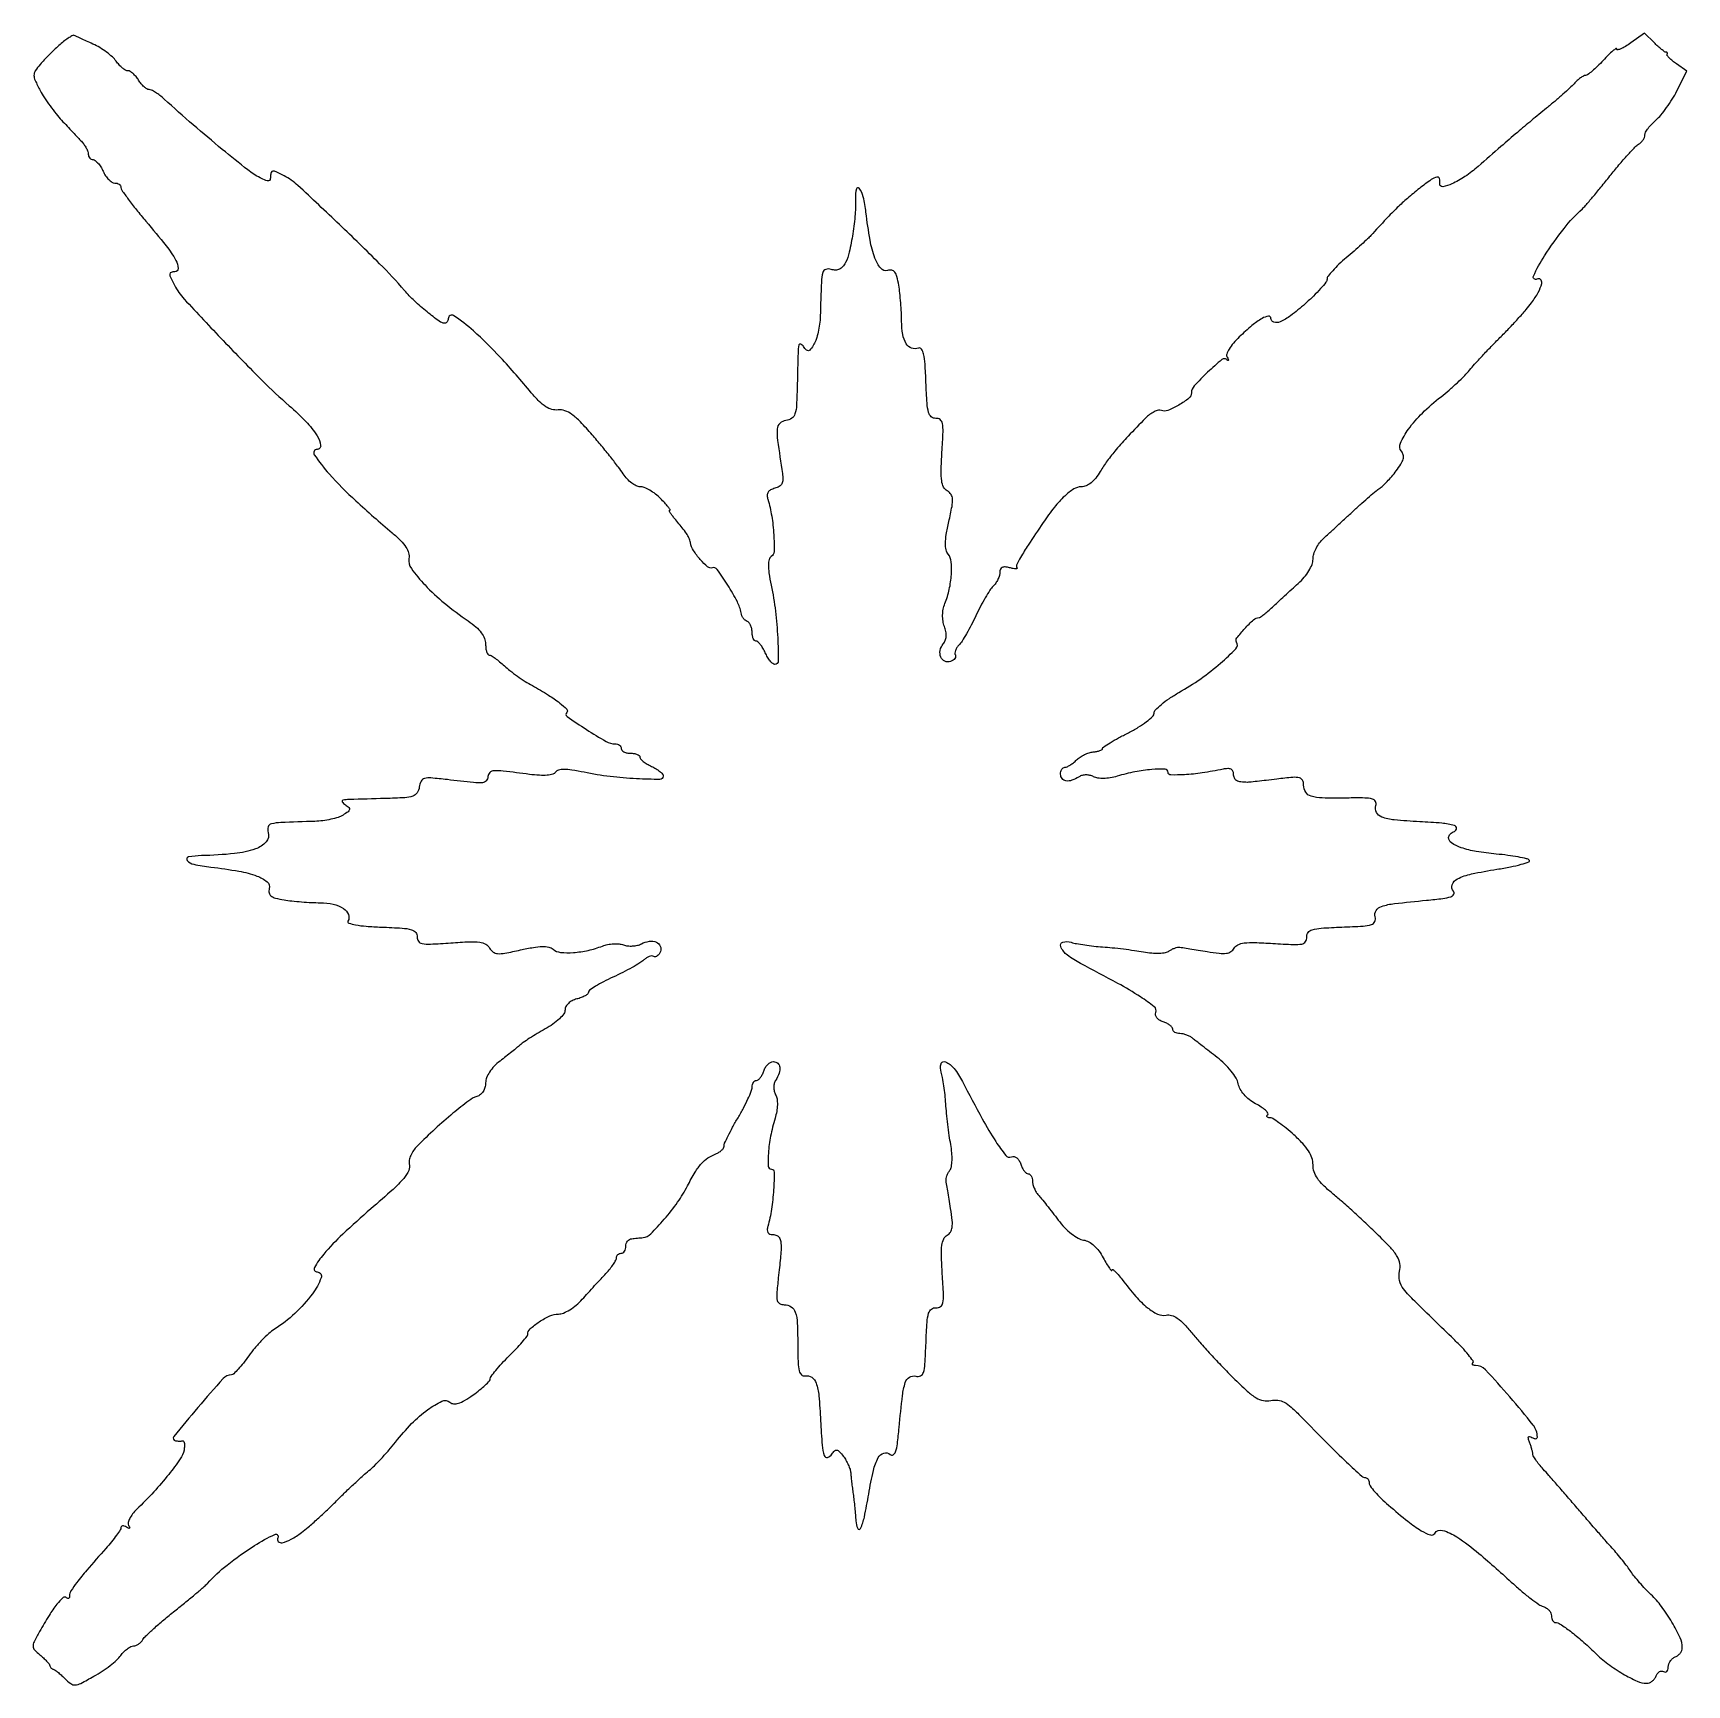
# Model space of a CAD drawing. Extents: x 0 to 354, y 1 to 354.
import ezdxf

# ---------------------------------------------------------------- set-up
doc = ezdxf.new("R2010")
doc.units = 0

msp = doc.modelspace()

# ---------------------------------------------------------------- linework, layer by layer
msp.add_lwpolyline([(5.992352, 351.654814, 0.011141), (4.901234, 350.673741, 0.00741), (3.692771, 349.503239, 0.007461), (2.553206, 348.331811, 0.014445), (1.683979, 347.356211, 0.031107), (0.660698, 345.972388, 0.146368), (0.386888, 345.033832, 0.108306), (0.63173, 343.952072, 0.013413), (1.721982, 341.779906, 0.020967), (2.624244, 340.253791, 0.012182), (3.826815, 338.496857, 0.012165), (5.120113, 336.791786, 0.020036), (6.303936, 335.423695, -0.000137), (7.462115, 334.188199, -0.000119), (8.674483, 332.893568, -0.00012), (9.770775, 331.721768, -0.000354), (10.523085, 330.916112, -0.032846), (11.08829, 330.223988, -0.031579), (11.566156, 329.454946, -0.033177), (11.898501, 328.723588, -0.090293), (12, 328.166112, 0.086315), (12.077445, 327.720833, 0.094014), (12.300048, 327.342545, 0.100269), (12.631797, 327.089527, 0.113406), (13.021439, 327, -0.171894), (13.491111, 326.833616, -0.044326), (14.077434, 326.265625, -0.039814), (14.670867, 325.456991, -0.031507), (15.181954, 324.5, 0.041165), (15.716778, 323.543433, 0.047285), (16.3799, 322.734375, 0.053401), (17.065845, 322.176261, 0.145081), (17.660515, 322, -0.068672), (18.172488, 321.929351, -0.085003), (18.606526, 321.722967, -0.099875), (18.896748, 321.416545, -0.140708), (19, 321.056907, 0.154021), (19.188893, 320.458247, 0.005876), (20.56844, 318.538194, 0.010063), (22.293529, 316.291916, 0.00687), (24.339371, 313.806907, -0.007683), (28.634387, 308.572584, -0.038268), (30.76458, 305.427131, -0.125274), (31.231532, 303.736822, -0.420166), (30.509504, 303, 0.074126), (29.719024, 302.882163, 0.323339), (29.449283, 302.526875, 0.116402), (29.597778, 301.822735, 0.009412), (30.440489, 300.115082, 0.067935), (32.522192, 297.155015, 0.003222), (40.869394, 288.28457, 0.005678), (49.246153, 279.694347, 0.019087), (55.000415, 274.350299, -0.024724), (58.547831, 270.980525, -0.048494), (60.947836, 267.918123, -0.10621), (61.712098, 265.863941, -0.457216), (60.964816, 265, 0.602095), (60.349842, 263.838325, 0.03376), (63.554119, 259.748071, 0.023504), (69.232026, 253.997339, 0.011378), (76.992861, 247.162824, -0.020844), (78.815973, 245.495001, -0.05212), (79.954767, 244.098288, -0.074754), (80.527496, 242.851616, -0.112682), (80.595332, 241.662824, 0.203307), (81.112067, 239.492414, 0.030862), (84.03531, 235.99763, 0.030524), (88.202617, 232.103826, 0.022487), (93.25, 228.302607, -0.02753), (94.92282, 227.016168, -0.052659), (96.082692, 225.78346, -0.067263), (96.766875, 224.575717, -0.095563), (97, 223.367114, 0.030447), (97.055273, 222.460254, 0.047286), (97.223314, 221.69534, 0.06017), (97.467852, 221.163471, 0.260582), (97.760218, 221, -0.138753), (98.188827, 220.878724, -0.016157), (99.028496, 220.324024, -0.018413), (100.001181, 219.580068, -0.014076), (101.010218, 218.698804, 0.021227), (102.214144, 217.677305, 0.011015), (103.796752, 216.501123, 0.010932), (105.478305, 215.362427, 0.016333), (107, 214.448804, -0.011698), (110.427869, 212.433701, -0.027566), (112.858401, 210.735115, -0.033911), (114.355992, 209.387135, -0.409749), (114.350623, 208.683957, 0.467295), (114.424284, 207.857441, 0.0085), (118.57483, 205.074663, 0.012679), (122.762036, 202.517432, 0.131478), (124.695781, 202, -0.075093), (125.194089, 201.924737, -0.088813), (125.616886, 201.70625, -0.100694), (125.899522, 201.381356, -0.129528), (126, 201, 0.191087), (126.151477, 200.618118, 0.088204), (126.5875, 200.29375, 0.068025), (127.234582, 200.073693, 0.048028), (128, 200, -0.040072), (128.765796, 199.938528, -0.059372), (129.4125, 199.753401, -0.078085), (129.852349, 199.481749, -0.218815), (130, 199.160515, 0.190598), (130.156824, 198.764062, 0.037004), (130.734375, 198.233025, 0.034577), (131.542731, 197.679567, 0.025934), (132.5, 197.181954, -0.02887), (133.45712, 196.677263, -0.037424), (134.265625, 196.10276, -0.041062), (134.837671, 195.542849, -0.180431), (135, 195.107657, -0.415324), (134.278396, 194.388782, -0.010904), (129.289798, 194.516499, -0.018977), (123.628501, 195.000886, -0.019427), (118.064734, 195.911052, 0.011677), (115.462298, 196.378298, 0.038051), (113.71768, 196.515061, 0.062091), (112.56843, 196.374319, 0.195262), (111.953208, 195.924289, -0.189774), (111.374751, 195.49168, -0.046318), (110.179904, 195.281067, -0.035783), (108.516585, 195.263819, -0.017125), (106.388474, 195.467486, 0.002906), (100.771021, 196.166764, 0.042671), (98.780788, 196.231955, 0.177033), (97.884367, 195.8498, 0.198868), (97.5, 195, -0.176866), (97.140213, 194.105097, -0.192994), (96.302613, 193.693108, -0.045181), (94.421473, 193.720348, -0.002746), (88.819623, 194.340583, 0.007525), (85.302413, 194.696012, 0.086392), (83.922008, 194.576039, 0.214591), (83.210699, 193.998684, 0.081461), (82.819623, 192.750553, -0.109338), (82.354864, 191.511632, -0.169371), (81.460108, 190.819295, -0.066638), (79.692736, 190.479565, -0.007089), (75.5, 190.300632, 0.000512), (67.825771, 190.0742, 0.031305), (66.460733, 189.946733, 0.566802), (66.322848, 189.605281, 0.083672), (67, 188.966391, -0.042187), (67.742713, 188.373485, -0.264635), (67.878752, 187.926368, -0.182639), (67.573022, 187.463111, -0.020368), (66.5, 186.751752, -0.058928), (65.456314, 186.276914, -0.022502), (63.9125, 185.859182, -0.021912), (62.178145, 185.551737, -0.025077), (60.5, 185.414689, 0.001977), (53.18904, 185.156535, 0.047909), (51.169212, 184.8822, 0.265948), (50.476556, 184.236143, 0.153095), (50.48067, 183.060903, -0.26513), (50.046221, 181.032571, -0.126921), (47.756161, 179.502665, -0.059935), (43.267513, 178.51422, -0.01785), (36.25, 178.083317, 0.036398), (33.430526, 177.804996, 0.5746), (33.158868, 177.075698, 0.173136), (34.554967, 176.236125, 0.019659), (38.25, 175.642697, -0.013975), (44.210685, 174.754765, -0.044523), (48.092096, 173.702203, -0.082109), (50.248918, 172.474015, -0.294354), (50.719945, 171.037069, 0.108353), (50.683114, 170.114798, 0.187438), (51.076498, 169.468141, 0.101875), (52.030993, 169.006307, 0.020925), (53.872632, 168.621948, 0.013862), (55.558321, 168.390952, 0.007461), (57.64693, 168.19501, 0.007425), (59.783367, 168.058584, 0.011564), (61.627555, 168.011006, -0.054725), (64.420444, 167.696867, -0.091153), (66.591339, 166.770952, -0.148392), (67.662739, 165.476002, -0.242107), (67.553433, 164.086457, 0.484183), (67.714604, 163.642522, 0.035525), (69.16281, 163.273205, 0.025619), (71.468929, 162.977695, 0.009659), (74.717343, 162.792652, -0.00624), (79.148179, 162.570632, -0.051612), (81.133856, 162.238604, -0.15411), (82.051392, 161.644488, -0.195548), (82.351066, 160.689727, 0.178223), (82.610609, 159.754313, 0.195749), (83.40416, 159.255922, 0.05658), (85.190407, 159.14657, 0.005384), (89.56193, 159.420867, -0.007788), (93.591692, 159.654274, -0.044254), (95.735452, 159.555228, -0.09336), (97.019978, 159.128407, -0.139293), (97.853159, 158.297906, 0.109378), (98.599762, 157.460432, 0.142035), (99.563556, 157.116651, 0.062098), (101.141475, 157.217131, 0.008133), (104.440437, 157.899257, -0.012338), (107.219451, 158.449549, -0.037435), (109.136452, 158.634108, -0.057617), (110.495585, 158.506024, -0.121507), (111.442952, 158.047345, 0.150565), (113.021939, 157.391199, 0.040247), (115.774261, 157.351282, 0.038492), (118.947906, 157.807889, 0.038988), (122, 158.744579, -0.045508), (123.10394, 159.067717, -0.03479), (124.353125, 159.223735, -0.035685), (125.553445, 159.203761, -0.066668), (126.5, 158.990982, 0.060762), (127.39979, 158.777565, 0.041709), (128.449516, 158.748021, 0.041909), (129.48179, 158.89244, 0.064355), (130.328141, 159.202635, -0.083728), (132.030223, 159.753062, -0.134419), (133.535209, 159.569251, -0.200937), (134.364939, 158.739582, -0.191089), (134.378356, 157.543598, -0.0563), (134.093254, 156.994477, -0.08687), (133.723846, 156.609432, -0.117726), (133.332322, 156.444617, -0.181361), (132.975835, 156.514935, 0.157338), (132.56678, 156.615669, 0.067471), (132.009657, 156.4996, 0.057356), (131.399984, 156.201535, 0.047504), (130.83062, 155.755763, -0.052645), (130.005056, 155.122953, -0.009723), (128.348682, 154.153895, -0.010338), (126.35752, 153.093798, -0.009256), (124.25, 152.075635, 0.011901), (122.23816, 151.090533, 0.018019), (120.542188, 150.130328, 0.013006), (119.221999, 149.270623, 0.246723), (119, 148.848115, -0.219556), (118.836814, 148.494402, -0.046149), (118.265625, 148.091728, -0.040373), (117.457403, 147.710124, -0.028637), (116.5, 147.410644, 0.056355), (115.511032, 147.040091, 0.070159), (114.707914, 146.477368, 0.081314), (114.181947, 145.795819, 0.124383), (114, 145.075733, -0.161464), (113.725752, 144.248617, -0.041215), (112.779497, 143.175616, -0.036796), (111.41241, 142.042374, -0.027105), (109.75, 140.989935, 0.006554), (108.037569, 140.001943, 0.007222), (106.406621, 139.000088, 0.00678), (105.038701, 138.106108, 0.036124), (104.336369, 137.555794, -0.011933), (103.692484, 136.999006, -0.002938), (102.607934, 136.116137, -0.003006), (101.353324, 135.119392, -0.003002), (100.086369, 134.137438, 0.036939), (98.81838, 133.009116, 0.046789), (97.837156, 131.786407, 0.053202), (97.208449, 130.568239, 0.092802), (97, 129.454826, -0.066634), (96.86912, 128.477101, -0.075662), (96.486291, 127.613303, -0.080932), (95.89114, 126.947901, -0.093327), (95.142327, 126.545173, 0.086121), (93.398495, 125.639199, 0.010543), (90.019552, 122.950905, 0.012488), (86.189583, 119.604528, 0.011062), (82.370039, 115.936167, 0.044673), (81.587205, 114.995688, 0.046038), (80.99281, 113.940186, 0.050441), (80.658242, 112.930828, 0.119324), (80.672606, 112.143955, -0.171003), (80.553023, 110.705676, -0.071144), (79.497453, 109.035892, -0.033104), (77.198753, 106.674584, -0.005551), (72.453864, 102.5, 0.011173), (66.44524, 97.092533, 0.027649), (62.363082, 92.800842, 0.050851), (60.40046, 89.953418, 0.570129), (60.964816, 89, -0.526168), (61.823997, 87.749704, -0.068585), (59.953957, 84.355781, -0.043894), (56.192497, 80.138193, -0.047374), (51.841271, 76.760525, 0.042212), (50.622576, 75.834467, 0.017326), (49.12892, 74.38954, 0.016997), (47.623962, 72.719127, 0.020889), (46.341271, 71.058101, -0.012883), (45.19106, 69.5183, -0.018308), (44.085291, 68.215954, -0.014522), (43.118583, 67.218211, -0.188953), (42.65121, 67.021351, 0.206654), (40.826591, 66.178525, 0.006847), (35.455429, 60.014962, 0.00646), (30.30988, 53.782942, 0.581569), (30.665971, 52.881579, 0.01895), (31.035537, 52.843323, 0.012956), (31.457293, 52.826722, 0.013074), (31.865213, 52.83191, 0.025618), (32.188644, 52.861127, -0.316616), (32.42152, 52.742263, -0.084779), (32.558322, 52.324467, -0.054563), (32.582976, 51.680512, -0.029884), (32.480092, 50.896627, -0.104784), (31.676248, 48.99036, -0.016372), (29.221716, 45.697836, -0.017591), (26.01487, 41.955746, -0.014476), (22.343408, 38.189486, 0.035636), (21.479337, 37.224661, 0.048422), (20.856453, 36.236325, 0.058003), (20.539155, 35.366304, 0.199435), (20.632891, 34.784978, -0.035386), (20.850566, 34.369737, -0.340013), (20.805476, 34.188166, -0.284191), (20.600682, 34.163867, -0.029483), (20.154508, 34.404508, 0.050436), (19.711431, 34.620065, 0.108975), (19.337733, 34.670787, 0.183511), (19.094607, 34.554789, 0.191474), (18.995222, 34.309017, -0.146046), (18.847768, 33.825402, -0.010464), (18.038564, 32.659968, -0.014003), (16.988681, 31.295547, -0.010094), (15.745222, 29.831299, 0.002843), (11.691399, 25.195624, 0.014459), (9.525068, 22.538168, 0.022623), (8.300858, 20.785771, 0.14208), (8, 19.748383, -0.06018), (7.955243, 19.377864, -0.180232), (7.814128, 19.170292, -0.249701), (7.608094, 19.143838, -0.106324), (7.367245, 19.299422, 0.40018), (6.631854, 19.31713, 0.039732), (5.306785, 17.906481, 0.029631), (3.621948, 15.523659, 0.011899), (1.595562, 12.084265, 0.010357), (0.415547, 9.860766, 0.119971), (0.193847, 8.907002, 0.188744), (0.500234, 8.147649, 0.033395), (1.647609, 7.084265, -0.016648), (2.41115, 6.422717, -0.019552), (3.087525, 5.745065, -0.018834), (3.609221, 5.135272, -0.103361), (3.802047, 4.75, 0.058629), (3.914992, 4.463214, 0.064381), (4.088726, 4.220313, 0.0731), (4.294061, 4.055827, 0.13314), (4.5, 4, -0.156387), (4.789459, 3.907195, -0.012993), (5.42736, 3.425765, -0.016354), (6.169622, 2.793942, -0.011875), (6.954843, 2.045157, 0.038154), (8.267131, 0.919198, 0.178029), (9.208982, 0.647864, 0.101563), (10.387668, 0.979548, 0.008417), (13.204843, 2.495156, 0.019157), (14.957075, 3.566373, 0.0177), (16.670333, 4.795763, 0.018014), (18.117037, 5.999159, 0.054702), (18.970759, 6.949999, -0.036163), (19.624324, 7.734446, -0.03865), (20.370663, 8.397812, -0.041855), (21.096841, 8.858861, -0.121093), (21.671069, 9, 0.093134), (22.200447, 9.099469, 0.054521), (22.774348, 9.398538, 0.051952), (23.303164, 9.83779, 0.060382), (23.70031, 10.356727, -0.069286), (24.309662, 11.124348, -0.00697), (26.027591, 12.716908, -0.008639), (28.143838, 14.559299, -0.006772), (30.5, 16.486196, 0.002979), (32.871543, 18.395839, 0.003798), (35.034153, 20.186102, 0.00297), (36.825574, 21.710422, 0.031594), (37.509882, 22.37947, -0.043487), (41.709923, 26.295111, -0.022462), (47.565293, 30.462363, -0.037025), (51.921627, 32.839988, -0.740648), (52.566212, 32.107134, 0.33847), (52.642906, 31.336216, 0.266431), (53.471539, 31.081576, 0.070848), (55.397674, 31.815573, 0.034371), (57.614744, 33.25, 0.016741), (59.074623, 34.422004, 0.006222), (61.050118, 36.162961, 0.006157), (63.159131, 38.116443, 0.007398), (65.092228, 40.006888, -0.004832), (66.986558, 41.878541, -0.004385), (68.978488, 43.775354, -0.004392), (70.790609, 45.441282, -0.014051), (72.039161, 46.506888, 0.025657), (73.210533, 47.554554, 0.009859), (74.731081, 49.122451, 0.009731), (76.317186, 50.89163, 0.01182), (77.730764, 52.612095, -0.027906), (81.180189, 56.545412, -0.040837), (84.660387, 59.557504, -0.047793), (87.65193, 61.335626, -0.291209), (89.355578, 61.11986, 0.153091), (90.160519, 60.790018, 0.098505), (91.170943, 60.902942, 0.058969), (92.496391, 61.503579, 0.018785), (94.310651, 62.694413, 0.014079), (95.723923, 63.761148, 0.019846), (96.916254, 64.795161, 0.016472), (97.81928, 65.701148, 0.189941), (98, 66.159712, -0.164272), (98.169371, 66.661318, -0.00984), (99.175, 67.928165, -0.01392), (100.467587, 69.406483, -0.009773), (102, 71, 0.007374), (103.532721, 72.578609, 0.010917), (104.825, 74.010857, 0.006337), (105.8597, 75.240385, 0.17343), (106, 75.632705, -0.211909), (106.524443, 76.814561, -0.0372), (108.490488, 78.344048, -0.039862), (110.767857, 79.60927, -0.107264), (112.568244, 80, 0.099533), (113.645823, 80.216656, 0.039338), (114.995997, 80.911799, 0.036429), (116.399768, 81.928707, 0.034732), (117.665234, 83.153788, -0.001454), (118.914823, 84.535897, -0.001023), (120.328225, 86.083702, -0.001032), (121.686778, 87.559215, -0.002167), (122.75, 88.699242, 0.018321), (123.611443, 89.684903, 0.022416), (124.339062, 90.668755, 0.021656), (124.867939, 91.533977, 0.127015), (125, 92.045455, -0.103894), (125.076508, 92.409682, -0.098961), (125.29375, 92.719602, -0.09673), (125.61829, 92.927296, -0.094386), (126, 93, 0.148195), (126.381354, 93.115568, 0.098894), (126.70625, 93.440625, 0.082425), (126.925306, 93.926543, 0.064853), (127, 94.5, -0.080541), (127.094313, 95.081701, -0.084477), (127.367188, 95.593259, -0.090984), (127.77292, 95.956906, -0.114816), (128.25, 96.11535, 0.001606), (128.814443, 96.169266, 0.00098), (129.480516, 96.236369, 0.000982), (130.140275, 96.305453, 0.001743), (130.683672, 96.36535, 0.169652), (132.33128, 97.159963, 0.018776), (135.218849, 100.273443, 0.023692), (138.08533, 103.945224, 0.035018), (140.204626, 107.437312, -0.015516), (141.820248, 110.349605, -0.046655), (143.159465, 112.183435, -0.06424), (144.546305, 113.396078, -0.057113), (146.25, 114.274569, 0.045989), (146.919493, 114.601191, 0.052599), (147.485937, 115.032616, 0.060105), (147.874037, 115.498348, 0.144662), (148, 115.924609, -0.107232), (148.133704, 116.540876, -0.007845), (148.88125, 118.116549, -0.010657), (149.850911, 119.97916, -0.007864), (151, 122, 0.0115), (152.148714, 124.054816, 0.014228), (153.11875, 126.021107, 0.012595), (153.837997, 127.700435, 0.095153), (154, 128.544006, -0.062192), (154.069516, 129.10073, -0.080484), (154.273955, 129.572302, -0.097951), (154.576932, 129.887917, -0.153833), (154.932612, 130, 0.170109), (155.335507, 130.141156, 0.058089), (155.777735, 130.5875, 0.0497), (156.188321, 131.234602, 0.039709), (156.5, 132, -0.06077), (156.849532, 132.764714, -0.063046), (157.36914, 133.4125, -0.069989), (157.972302, 133.851427, -0.122947), (158.567388, 134, -0.177445), (159.478209, 133.66625, -0.188568), (159.929115, 132.832109, -0.117242), (159.787327, 131.555432, -0.055073), (159.054463, 130.053882, 0.076746), (158.74929, 129.353468, 0.063081), (158.642046, 128.54397, 0.061153), (158.739776, 127.708407, 0.063286), (159.036602, 126.931609, -0.086946), (159.336501, 126.020354, -0.042008), (159.411021, 124.790496, -0.037293), (159.271541, 123.371794, -0.029889), (158.918071, 121.877727, 0.024037), (157.967132, 118.058188, 0.030876), (157.482813, 114.471208, 0.029781), (157.446334, 111.650887, 0.400627), (158.128289, 111, -0.416644), (158.735604, 110.38763, -0.013581), (158.600448, 106.576845, -0.022155), (158.152906, 102.406838, -0.031127), (157.360278, 98.75, 0.063421), (157.24755, 97.999109, 0.144006), (157.395761, 97.450165, 0.165766), (157.797551, 97.11686, 0.091241), (158.432612, 97, -0.097069), (159.282026, 96.833529, -0.161419), (159.831251, 96.36418, -0.10429), (160.137295, 95.487175, -0.027641), (160.245537, 94, -0.028667), (160.231021, 93.636675, -0.00069), (160.064896, 91.957812, -0.001507), (159.861395, 89.989547, -0.001024), (159.61838, 87.75, 0.007406), (159.292649, 84.343283, 0.07444), (159.389558, 82.922296, 0.216886), (159.891641, 82.253347, 0.1256), (160.884276, 82, -0.14467), (162.371688, 81.560432, -0.173085), (163.254906, 80.406608, -0.067884), (163.674813, 78.031625, -0.009236), (163.780834, 72.974796, 0.008463), (163.847105, 69.561919, 0.051928), (164.092541, 67.82157, 0.143244), (164.572157, 67.000022, 0.23865), (165.323074, 66.77652, -0.19676), (166.751875, 66.473016, -0.160961), (167.709241, 65.223415, -0.061433), (168.290912, 62.518999, -0.010115), (168.659486, 57.179054, 0.006731), (168.986134, 51.929478, 0.062577), (169.437875, 49.707776, 0.402809), (170.14518, 49.340123, 0.177814), (171.073376, 50.02896, -0.051308), (171.650768, 50.738704, -0.248758), (172.130919, 50.886032, -0.162778), (172.665963, 50.584904, -0.020929), (173.519003, 49.55887, -0.03089), (174.093202, 48.701256, -0.02604), (174.594095, 47.730029, -0.026852), (174.957859, 46.793266, -0.063375), (175.099193, 46.05887, 0.009481), (175.165332, 45.259085, 0.003058), (175.293037, 44.076668, 0.003048), (175.451185, 42.762891, 0.003415), (175.619795, 41.5, -0.005975), (175.792967, 40.150308, -0.003748), (175.964772, 38.568097, -0.003762), (176.110526, 37.007765, -0.006861), (176.20242, 35.731818, 0.091977), (176.598929, 34.122775, 0.637408), (177.192066, 34.116367, 0.059898), (178.022974, 36.566131, 0.009872), (178.956074, 41.48135, -0.014283), (179.96023, 46.527515, -0.067929), (180.996267, 49.274625, -0.198584), (182.182748, 50.238877, -0.250844), (183.547539, 49.960546, 0.305651), (184.191225, 49.896315, 0.190845), (184.698179, 50.498396, 0.049831), (185.086318, 52.209194, 0.007561), (185.46601, 55.698215, -0.004918), (186.174459, 62.544563, -0.049553), (186.777442, 65.346457, -0.174548), (187.664546, 66.497509, -0.209055), (189.005158, 66.708902, 0.169705), (190.036617, 66.79204, 0.217035), (190.662793, 67.496375, 0.060033), (190.987219, 69.285751, 0.005375), (191.20981, 73.854129, -0.006276), (191.431491, 78.241249, -0.053807), (191.764558, 80.175197, -0.162091), (192.36918, 81.060027, -0.185527), (193.348037, 81.344772, 0.17198), (194.311032, 81.59768, 0.199884), (194.825719, 82.385364, 0.057511), (194.949578, 84.169511, 0.005301), (194.700252, 88.602284, -0.008248), (194.504032, 92.500576, -0.03962), (194.604878, 94.720204, -0.077707), (194.992754, 96.070594, -0.157736), (195.736055, 96.872165, 0.124549), (196.455448, 97.553218, 0.110389), (196.804965, 98.525617, 0.059224), (196.815366, 100.041901, 0.013168), (196.458618, 102.614653, -0.00054), (196.13884, 104.558581, -0.00068), (195.84723, 106.358679, -0.000539), (195.606257, 107.86953, -0.005446), (195.513425, 108.5, -0.082854), (195.527631, 108.972874, -0.036797), (195.693919, 109.576248, -0.035122), (195.968685, 110.203796, -0.039795), (196.319033, 110.759568, 0.121582), (196.64293, 111.525593, 0.03109), (196.772809, 112.875831, 0.029172), (196.732563, 114.512039, 0.023389), (196.504648, 116.259568, -0.008941), (196.193058, 118.207992, -0.005074), (195.882123, 120.576248, -0.005064), (195.617146, 122.969508, -0.00832), (195.447204, 125, 0.010413), (195.281241, 126.88787, 0.009313), (195.031834, 128.839062, 0.009384), (194.742258, 130.58323, 0.028532), (194.45631, 131.75, -0.143319), (194.433668, 133.534457, -0.456592), (195.376771, 133.980919, -0.124758), (197.211224, 132.549123, -0.045399), (199.00178, 129.75, 0.005042), (203.251363, 121.752803, 0.019283), (206.137986, 116.905187, 0.024032), (208.261408, 113.95398, 0.327357), (209.466068, 113.625352, -0.142872), (210.048208, 113.673537, -0.114589), (210.622328, 113.410634, -0.091505), (211.12016, 112.855117, -0.060287), (211.477046, 112.072321, 0.038325), (211.797465, 111.279191, 0.048538), (212.215522, 110.608744, 0.056697), (212.663009, 110.145252, 0.174152), (213.067388, 110, -0.164917), (213.423151, 109.879376, -0.09564), (213.726045, 109.538393, -0.076695), (213.930747, 109.029613, -0.057421), (214, 108.428571, 0.063837), (214.090185, 107.725083, 0.035773), (214.367188, 106.907095, 0.035068), (214.771452, 106.107567, 0.047565), (215.25, 105.455764, -0.011651), (215.919192, 104.669389, -0.002654), (217.014062, 103.305598, -0.002745), (218.259766, 101.719136, -0.002668), (219.5, 100.103942, 0.029471), (220.849292, 98.52911, 0.033153), (222.325383, 97.188945, 0.03602), (223.744124, 96.22066, 0.098047), (224.888902, 95.826749, -0.089208), (226.022085, 95.458908, -0.059869), (227.139947, 94.675252, -0.051399), (228.194877, 93.513109, -0.035965), (229.138902, 92.015602, 0.009702), (229.854364, 90.736454, 0.022287), (230.453303, 89.81009, 0.044478), (230.855513, 89.339686, 0.664241), (231, 89.40046, -0.570318), (231.171448, 89.501879, -0.062312), (231.633821, 89.166946, -0.030762), (232.328372, 88.433147, -0.013562), (233.15769, 87.384859, 0.01908), (236.067566, 83.788932, 0.042985), (238.591727, 81.358955, 0.060197), (240.765202, 79.995621, 0.158523), (242.567505, 79.768153, -0.12023), (243.741743, 79.708889, -0.078561), (244.970723, 79.120462, -0.052351), (246.367185, 77.925148, -0.019085), (248.086208, 75.965504, 0.01077), (249.776535, 73.97269, 0.004729), (252.095718, 71.404289, 0.004678), (254.608501, 68.724609, 0.006251), (256.941766, 66.342901, 0.010429), (259.943857, 63.476314, 0.049461), (261.844247, 62.05365, 0.089985), (263.381626, 61.46744, 0.100588), (264.964961, 61.492304, -0.082637), (266.459891, 61.569067, -0.095204), (267.82079, 61.142968, -0.060747), (269.354829, 60.060228, -0.01595), (271.523195, 57.966635, 0.003075), (277.04339, 52.355115, 0.007611), (281.176301, 48.329652, 0.004158), (284.409821, 45.325222, 0.187236), (285.247855, 45, -0.151374), (285.534698, 44.911122, -0.098383), (285.779057, 44.660991, -0.08133), (285.943885, 44.287176, -0.063331), (286, 43.845928, 0.164003), (286.214943, 43.208251, 0.017319), (287.222533, 41.974561, 0.019948), (288.567828, 40.557387, 0.014736), (290.161814, 39.095928, 0.00934), (294.300808, 35.65262, 0.03211), (297.1616, 33.648785, 0.054075), (299.100261, 32.738978, 0.350354), (300.048018, 33.077695, -0.339676), (301.725778, 33.713668, -0.070102), (304.78987, 32.298963, -0.034458), (309.496718, 28.784191, -0.008063), (316.860226, 22.241735, 0.011164), (318.764917, 20.570447, 0.012972), (320.651129, 19.070093, 0.012025), (322.302709, 17.886129, 0.072291), (323.25, 17.424347, -0.069104), (323.918969, 17.103475, -0.066268), (324.485937, 16.608637, -0.071172), (324.869215, 16.022069, -0.109604), (325, 15.432612, 0.053645), (325.058973, 14.884534, 0.073407), (325.234004, 14.42083, 0.093159), (325.492632, 14.109542, 0.174684), (325.796609, 14, -0.147462), (326.887492, 13.671122, -0.015985), (329.055311, 12.131356, -0.01817), (331.601845, 10.04711, -0.012681), (334.324214, 7.523164, 0.033074), (337.07115, 5.177189, 0.027013), (340.290406, 3.037102, 0.026263), (343.352478, 1.442307, 0.107322), (345.389387, 1, 0.099658), (345.968132, 1.116511, 0.066847), (346.551989, 1.459243, 0.063706), (347.052255, 1.965704, 0.071521), (347.385948, 2.563382, -0.069381), (347.690575, 3.114498, -0.099723), (348.105471, 3.484691, -0.123594), (348.562314, 3.617935, -0.148943), (348.992937, 3.504365, 0.141668), (349.375181, 3.397707, 0.191354), (349.704175, 3.531976, 0.137141), (349.92633, 3.90889, 0.065094), (350, 4.472368, -0.085485), (350.112122, 5.123376, -0.066241), (350.440625, 5.764673, -0.066059), (350.926581, 6.29944, -0.083908), (351.5, 6.638374, 0.074366), (352.07343, 6.962801, 0.0644), (352.559375, 7.455156, 0.066858), (352.88809, 8.03368, 0.096091), (353, 8.610613, 0.10965), (352.527518, 10.739211, 0.024169), (350.771939, 14.069111, 0.026059), (348.535869, 17.440607, 0.043728), (346.283219, 19.982595, -0.013593), (345.107784, 21.158163, -0.010202), (343.876946, 22.512248, -0.010332), (342.770373, 23.834882, -0.023209), (342, 24.892323, 0.01538), (341.249031, 25.957779, 0.007011), (340.20625, 27.304884, 0.006935), (339.066907, 28.694849, 0.009475), (338, 29.912642, -0.003894), (336.708336, 31.354197, -0.001171), (334.765625, 33.567056, -0.001174), (332.597637, 36.060006, -0.001274), (330.5, 38.496045, 0.0011), (328.420705, 40.912484, 0.001064), (326.307813, 43.346578, 0.00105), (324.439064, 45.481109, 0.003917), (323.25, 46.812365, -0.014322), (322.388368, 47.818402, -0.018581), (321.660937, 48.79047, -0.016478), (321.120003, 49.630103, -0.135666), (321, 50.064235, 0.051781), (320.957473, 50.473771, 0.013274), (320.803205, 51.122433, 0.013375), (320.586508, 51.85722, 0.01322), (320.330061, 52.582257, -0.023756), (320.075504, 53.353237, -0.183547), (320.109659, 53.724865, -0.370727), (320.345812, 53.826399, -0.062479), (320.830061, 53.605028, 0.049223), (321.278333, 53.385602, 0.108066), (321.654395, 53.332014, 0.185848), (321.896588, 53.446406, 0.194961), (321.993411, 53.690983, 0.166317), (321.092254, 56.256775, 0.011515), (316.139125, 62.253165, 0.01032), (310.888336, 68.072644, 0.2069), (308.743198, 69, -0.051271), (308.367971, 69.038578, -0.153967), (308.145849, 69.162952, -0.259553), (308.100102, 69.344442, -0.131862), (308.221396, 69.554729, 0.368642), (308.25318, 69.956086, 0.013481), (307.250742, 71.263017, 0.018904), (305.876397, 72.83295, 0.011418), (304.138062, 74.591197, -0.001504), (295.752667, 82.742894, -0.030842), (293.3879, 85.359657, -0.113912), (292.535179, 87.141529, -0.109358), (292.53188, 89.145147, 0.092676), (292.583655, 90.794537, 0.098395), (292.029938, 92.313325, 0.052953), (290.624495, 94.156094, 0.010061), (287.659492, 97.168342, 0.005176), (285.267919, 99.454331, 0.003915), (282.597082, 101.915911, 0.003958), (280.052194, 104.188359, 0.009167), (278.097972, 105.843269, -0.02206), (276.167723, 107.565253, -0.051453), (274.92828, 109.050493, -0.06837), (274.236755, 110.46009, -0.08006), (274, 111.929224, 0.081836), (273.757999, 113.397902, 0.060226), (273.043981, 114.887722, 0.046242), (271.797075, 116.495516, 0.021798), (269.918493, 118.335955, 0.012245), (268.276086, 119.739288, 0.016432), (266.717163, 120.923687, 0.013569), (265.379881, 121.818523, 0.14158), (264.751826, 122, -0.060837), (264.380608, 122.045335, -0.181975), (264.173434, 122.188002, -0.248729), (264.148279, 122.396336, -0.104881), (264.306674, 122.640007, 0.365162), (264.337599, 123.002255, 0.053579), (263.811822, 123.599158, 0.040057), (262.913642, 124.298459, 0.022439), (261.72334, 125.006468, -0.042619), (260.365763, 125.889935, -0.048321), (259.238782, 126.958222, -0.052722), (258.424921, 128.122146, -0.078099), (258, 129.289887, 0.088619), (257.534304, 130.490972, 0.032105), (256.481501, 131.994584, 0.030377), (255.081044, 133.541428, 0.030141), (253.5, 134.911488, -0.001233), (251.880027, 136.158998, -0.001365), (250.320211, 137.373145, -0.001264), (248.994215, 138.41653, -0.007045), (248.292206, 138.988062, 0.052188), (247.717178, 139.375672, 0.034071), (246.986179, 139.702743, 0.03415), (246.220867, 139.926401, 0.054065), (245.542206, 140, -0.058559), (244.952384, 140.069316, -0.077635), (244.453023, 140.273955, -0.09627), (244.118483, 140.576875, -0.162153), (244, 140.932612, 0.174152), (243.854748, 141.336991, 0.056697), (243.391256, 141.784478, 0.048538), (242.720809, 142.202535, 0.038325), (241.927679, 142.522954, -0.060287), (241.144883, 142.87984, -0.091505), (240.589366, 143.377672, -0.114589), (240.326463, 143.951792, -0.142872), (240.374648, 144.533932, 0.327357), (240.04602, 145.738592, 0.024032), (237.094813, 147.862014, 0.019283), (232.247197, 150.748637, 0.005042), (224.25, 154.99822, -0.045399), (221.450877, 156.788776, -0.124758), (220.019081, 158.623229, -0.456592), (220.465543, 159.566332, -0.143319), (222.25, 159.54369, 0.028532), (223.41677, 159.257742, 0.009384), (225.160938, 158.968166, 0.009313), (227.11213, 158.718759, 0.010413), (229, 158.552796, -0.00832), (231.030492, 158.382854, -0.005064), (233.423752, 158.117877, -0.005074), (235.792008, 157.806942, -0.008941), (237.740432, 157.495352, 0.023389), (239.487961, 157.267437, 0.029172), (241.124169, 157.227191, 0.03109), (242.474407, 157.35707, 0.121582), (243.240432, 157.680967, -0.039795), (243.796204, 158.031315, -0.035122), (244.423752, 158.306081, -0.036797), (245.027126, 158.472369, -0.082854), (245.5, 158.486575, -0.005446), (246.13047, 158.393743, -0.000539), (247.641321, 158.15277, -0.00068), (249.441419, 157.86116, -0.00054), (251.385347, 157.541382, 0.013168), (253.958099, 157.184634, 0.059224), (255.474383, 157.195035, 0.110389), (256.446782, 157.544552, 0.124549), (257.127835, 158.263945, -0.157736), (257.929406, 159.007246, -0.077707), (259.279796, 159.395122, -0.03962), (261.499424, 159.495968, -0.008248), (265.397716, 159.299748, 0.005301), (269.830489, 159.050422, 0.057511), (271.614636, 159.174281, 0.199884), (272.40232, 159.688968, 0.17198), (272.655228, 160.651963, -0.185527), (272.939973, 161.63082, -0.162091), (273.824803, 162.235442, -0.053807), (275.758751, 162.568509, -0.006276), (280.145871, 162.79019, 0.005375), (284.714249, 163.012781, 0.060033), (286.503625, 163.337207, 0.217035), (287.20796, 163.963383, 0.169705), (287.291098, 164.994842, -0.209055), (287.502491, 166.335454, -0.174548), (288.653543, 167.222558, -0.049553), (291.455437, 167.825541, -0.004918), (298.301785, 168.53399, 0.007561), (301.790806, 168.913682, 0.049831), (303.501604, 169.301821, 0.190845), (304.103685, 169.808775, 0.305651), (304.039454, 170.452461, -0.267623), (303.796828, 171.86816, -0.189418), (304.894454, 173.100466, -0.064671), (307.912246, 174.166526, -0.014046), (313.356084, 175.170204, 0.010292), (316.248662, 175.681086, 0.019398), (318.554341, 176.231146, 0.018412), (320.193231, 176.75577, 0.555198), (320.267925, 177.105316, 0.136828), (319.680125, 177.42316, 0.01016), (317.875571, 177.795382, 0.0135), (315.670438, 178.142421, 0.00982), (313.202105, 178.41369, -0.019321), (308.930919, 178.965393, -0.041708), (305.722263, 179.786272, -0.058266), (303.63508, 180.795081, -0.256452), (303, 181.95185, -0.122795), (303.092325, 182.322116, -0.066712), (303.367187, 182.705536, -0.060126), (303.772004, 183.043409, -0.058159), (304.25, 183.279762, 0.316816), (304.702731, 183.921832, 0.337152), (304.24202, 184.528066, 0.045637), (301.548001, 185.016562, 0.009871), (296.820946, 185.340514, -0.010304), (291.369396, 185.718857, -0.066817), (288.690426, 186.32731, -0.18994), (287.564187, 187.339625, -0.195079), (287.447539, 188.834157, 0.202449), (287.369522, 189.679124, 0.210899), (286.7115, 190.19354, 0.059033), (285.060138, 190.409243, 0.006506), (281.238217, 190.405213, -0.008394), (275.960359, 190.419575, -0.068148), (273.57767, 190.793332, -0.181785), (272.435484, 191.664017, -0.140878), (272, 193.178945, 0.114926), (271.757602, 194.219606, 0.227458), (271.106003, 194.731393, 0.077475), (269.712954, 194.82046, 0.007086), (266.25, 194.455643, -0.000922), (264.010453, 194.191759, -0.001357), (262.042187, 193.968933, -0.000621), (260.363167, 193.785578, -0.025835), (260, 193.765266, -0.030877), (258.560476, 193.848156, -0.102801), (257.667195, 194.148284, -0.156242), (257.176514, 194.694596, -0.105849), (257, 195.519052, 0.111471), (256.85479, 196.162297, 0.173831), (256.456142, 196.558661, 0.11998), (255.767663, 196.697854, 0.041081), (254.75, 196.573648, -0.013875), (250.298764, 195.782875, -0.022795), (246.493813, 195.39154, -0.019237), (243.555669, 195.337363, -0.408358), (243, 195.904276, 0.403788), (242.359389, 196.568193, 0.027803), (239.497911, 196.511344, 0.029954), (235.903034, 196.021799, 0.024213), (232.122273, 195.081929, -0.029889), (230.628206, 194.728459, -0.037293), (229.209504, 194.588979, -0.042008), (227.979646, 194.663499, -0.086946), (227.068391, 194.963398, 0.063286), (226.291593, 195.260224, 0.061153), (225.45603, 195.357954, 0.063081), (224.646532, 195.25071, 0.076746), (223.946118, 194.945537, -0.055083), (222.430052, 194.205626, -0.121487), (221.156658, 194.075037, -0.19332), (220.329117, 194.550531, -0.168401), (220, 195.5, -0.06001), (220.069096, 196.073628, -0.078801), (220.272768, 196.559375, -0.097), (220.574402, 196.884653, -0.158739), (220.928571, 197, 0.109883), (221.389489, 197.102532, 0.030588), (222.043034, 197.458659, 0.029307), (222.752566, 197.963794, 0.027035), (223.418536, 198.561393, -0.050068), (224.163439, 199.170382, -0.034541), (225.111718, 199.708604, -0.034891), (226.106539, 200.102986, -0.058188), (226.989964, 200.274197, 0.027008), (227.76004, 200.37424, 0.041284), (228.409552, 200.551003, 0.049129), (228.868629, 200.770735, 0.262332), (229, 201.003895, -0.254361), (229.173525, 201.322927, -0.006415), (230.615625, 202.230376, -0.012202), (232.391943, 203.257885, -0.007827), (234.5, 204.367087, 0.019108), (236.606665, 205.536975, 0.026776), (238.384375, 206.749716, 0.025574), (239.694331, 207.860598, 0.206959), (240, 208.567447, -0.196968), (240.294341, 209.285639, -0.024797), (241.555889, 210.445201, -0.026103), (243.267974, 211.723977, -0.018883), (245.296643, 212.972142, 0.024478), (249.96748, 215.918454, 0.026177), (254.220028, 219.246491, 0.020239), (257.50879, 222.352672, 0.344493), (257.661751, 223.738282, -0.310088), (257.705264, 224.647965, -0.022607), (259.396466, 226.6789, -0.025425), (261.288192, 228.551716, -0.184434), (262.462152, 229, 0.160622), (262.734891, 229.089936, 0.008298), (263.480355, 229.660937, 0.012482), (264.351976, 230.387973, 0.008681), (265.300758, 231.25, -0.002167), (266.440785, 232.313222, -0.001032), (267.916298, 233.671775, -0.001023), (269.464103, 235.085177, -0.001454), (270.846212, 236.334766, 0.034086), (272.112267, 237.639186, 0.03962), (273.120939, 239.042763, 0.044033), (273.7859, 240.398779, 0.092238), (274, 241.54949, -0.07638), (274.162653, 242.608047, -0.041857), (274.660938, 243.825128, -0.04052), (275.38894, 245.003907, -0.050988), (276.25, 245.954273, 0.002292), (277.398051, 246.996995, 0.000751), (279.080453, 248.543835, 0.000748), (280.943055, 250.266684, 0.000845), (282.726009, 251.926432, -0.004728), (284.440037, 253.49735, -0.005546), (286.095429, 254.953091, -0.004918), (287.51876, 256.152882, -0.033772), (288.261982, 256.686884, 0.050315), (288.910203, 257.18589, 0.013259), (289.839019, 258.110486, 0.013323), (290.845354, 259.224821, 0.013316), (291.791093, 260.391368, 0.023152), (292.810239, 261.854786, 0.075078), (293.282935, 262.936016, 0.119941), (293.303512, 263.81041, 0.119948), (292.919961, 264.596441, -0.286678), (292.684974, 266.335057, -0.050934), (294.409468, 269.30672, -0.04214), (297.408333, 272.782801, -0.027654), (301.387905, 276.269236, 0.01182), (303.10837, 277.682814, 0.009731), (304.877549, 279.268919, 0.009859), (306.445446, 280.789467, 0.025657), (307.493112, 281.960839, -0.014051), (308.558718, 283.209391, -0.004392), (310.224646, 285.021512, -0.004385), (312.121459, 287.013442, -0.004832), (313.993112, 288.907772, 0.007398), (315.883557, 290.840869, 0.006157), (317.837039, 292.949882, 0.006222), (319.577996, 294.925377, 0.016741), (320.75, 296.385256, 0.034371), (322.184427, 298.602326, 0.070848), (322.918424, 300.528461, 0.266431), (322.663784, 301.357094, 0.33847), (321.892866, 301.433788, -0.740648), (321.160012, 302.078373, -0.037025), (323.537637, 306.434707, -0.022462), (327.704889, 312.290077, -0.043487), (331.62053, 316.490118, 0.031594), (332.289578, 317.174426, 0.00297), (333.813898, 318.965847, 0.003798), (335.604161, 321.128457, 0.002979), (337.513804, 323.5, -0.006772), (339.440701, 325.856162, -0.008639), (341.283092, 327.972409, -0.00697), (342.875652, 329.690338, -0.069286), (343.643273, 330.29969, 0.057601), (344.162213, 330.692297, 0.05117), (344.601462, 331.20771, 0.054176), (344.900854, 331.761938, 0.097063), (345, 332.267853, -0.128017), (345.151574, 332.850157, -0.031359), (345.692216, 333.68994, -0.030076), (346.454492, 334.604504, -0.026076), (347.35648, 335.468163, 0.041189), (348.410658, 336.54039, 0.017419), (349.648541, 338.136233, 0.017096), (350.859245, 339.941644, 0.021405), (351.850141, 341.697736), (353.987322, 345.895472), (351.743661, 347.466994, -0.018425), (350.90191, 348.104058, -0.028802), (350.232513, 348.718099, -0.028145), (349.774498, 349.245991, -0.292407), (349.75, 349.519257, 0.088312), (349.807455, 349.702797, 0.152861), (349.779687, 349.858782, 0.166286), (349.670959, 349.962475, 0.108457), (349.5, 350, -0.158201), (349.208536, 350.094587, -0.012262), (348.547692, 350.599183, -0.015804), (347.777991, 351.258428, -0.011386), (346.960227, 352.039773), (344.920454, 354.079546), (341.960227, 351.971679, -0.016732), (340.823844, 351.218493, -0.033332), (339.869567, 350.715341, -0.049177), (339.201464, 350.493714, -0.480844), (339, 350.654767, 0.590004), (338.81419, 350.757417, 0.032295), (338.135309, 350.266664, 0.023552), (337.186767, 349.404752, 0.011493), (336.056371, 348.222861, -0.013104), (334.868064, 346.988407, -0.017987), (333.732407, 345.946715, -0.014829), (332.750693, 345.158275, -0.163173), (332.278612, 345, 0.127927), (331.855038, 344.889824, 0.028609), (331.219544, 344.485937, 0.027899), (330.518323, 343.919891, 0.023821), (329.844605, 343.25, -0.020527), (328.951893, 342.350592, -0.005397), (327.449198, 340.985938, -0.005471), (325.703333, 339.468361, -0.005586), (323.93666, 338, 0.002653), (320.725682, 335.362906, 0.003127), (317.715264, 332.831697, 0.002466), (314.213044, 329.819468, 0.000925), (309.332921, 325.564208, -0.030258), (306.506201, 323.377358, -0.042144), (303.721669, 321.806169, -0.069811), (301.740946, 321.214903, -0.50257), (301.138873, 321.811356, 0.106446), (301.058575, 322.943957, 0.39606), (300.497873, 323.275284, 0.101759), (299.284998, 322.728816, 0.010586), (296.778554, 320.834029, 0.010282), (294.200096, 318.710075, 0.015006), (292.026044, 316.726497, 0.012088), (289.660731, 314.321095, 0.004213), (286.369467, 310.748212, -0.021611), (285.690434, 310.060687, -0.00388), (284.360935, 308.845178, -0.004181), (282.779507, 307.445472, -0.003768), (281.119467, 306.022607, 0.014835), (279.541685, 304.608498, 0.020139), (278.210093, 303.235554, 0.017494), (277.212663, 302.038916, 0.16648), (277, 301.417914, -0.169386), (276.776501, 300.777109, -0.013976), (275.622066, 299.404074, -0.017455), (274.106008, 297.815296, -0.012543), (272.309162, 296.145307, -0.018643), (269.213872, 293.609039, -0.061796), (266.94035, 292.289926, -0.175321), (265.608924, 292.216372, -0.331076), (265, 293.035184, 0.459666), (264.45614, 293.501768, 0.09471), (263.096143, 293.018371, 0.041974), (260.942685, 291.499552, 0.016175), (258.216277, 289.057109, 0.025639), (256.957504, 287.723844, 0.042081), (256.054576, 286.462517, 0.05178), (255.560814, 285.396346, 0.21611), (255.626602, 284.709074, -0.017293), (255.857483, 284.27257, -0.159045), (255.886258, 284.063065, -0.525534), (255.789548, 284.019399, -0.047595), (255.535917, 284.207742, 0.374604), (254.521383, 284.225001, 0.014139), (251.460731, 281.49635, 0.017054), (248.584887, 278.591042, 0.188744), (248, 277.096818, -0.229417), (247.448624, 275.958376, -0.035192), (245.310248, 274.500504, -0.036146), (242.966071, 273.351417, -0.189706), (241.557977, 273.339379, 0.154873), (240.917327, 273.377287, 0.052038), (240.027635, 273.050321, 0.045859), (239.056384, 272.457752, 0.038491), (238.146378, 271.665366, 0.00522), (234.443105, 267.823218, 0.013433), (231.872392, 264.948858, 0.018117), (229.982529, 262.546683, 0.024922), (228.476065, 260.25, -0.036135), (227.53101, 258.877287, -0.054797), (226.507897, 257.852667, -0.065852), (225.457578, 257.215718, -0.103776), (224.429427, 257, 0.141935), (222.824752, 256.535116, 0.047676), (220.877893, 255.026479, 0.036989), (218.679347, 252.629852, 0.018853), (216.268336, 249.327755, 0.002635), (213.071251, 244.528998, 0.014785), (211.451616, 241.90421, 0.020115), (210.581208, 240.244785, 0.317091), (210.684246, 239.649088, -0.484544), (210.668131, 239.512004, -0.144398), (210.430407, 239.447604, -0.042701), (209.872249, 239.5079, -0.015706), (209.098914, 239.684385, 0.042699), (208.140252, 239.849372, 0.132843), (207.500782, 239.733634, 0.185295), (207.13159, 239.346104, 0.099005), (207, 238.68806, -0.0734), (206.897409, 237.992982, -0.038653), (206.580826, 237.177586, -0.037429), (206.11917, 236.375819, -0.04707), (205.573023, 235.71588, 0.051944), (204.879047, 234.86051, 0.011799), (203.894865, 233.270333, 0.012093), (202.842392, 231.372889, 0.011489), (201.863983, 229.394452, -0.010298), (200.894903, 227.423073, -0.011174), (199.870356, 225.546876, -0.01072), (198.923994, 223.980954, -0.052239), (198.281769, 223.16938, 0.047076), (197.821603, 222.600025, 0.057577), (197.511425, 221.990343, 0.068127), (197.387108, 221.433246, 0.160632), (197.485065, 221.024165, -0.181361), (197.555383, 220.667678, -0.117726), (197.390568, 220.276154, -0.08687), (197.005523, 219.906746, -0.0563), (196.456402, 219.621644, -0.200004), (195.242576, 219.656115, -0.191857), (194.385074, 220.543097, -0.147446), (194.244433, 221.994309, -0.12478), (194.90962, 223.391098, 0.084133), (195.339532, 224.133576, 0.073376), (195.527345, 225.012616, 0.063804), (195.463568, 226.016728, 0.042415), (195.149145, 227.128363, -0.05219), (194.849367, 228.27302, -0.042833), (194.765662, 229.534808, -0.042253), (194.898677, 230.811314, -0.047074), (195.243532, 232, 0.03888), (196.184177, 235.054673, 0.038502), (196.64446, 238.228156, 0.040282), (196.607457, 240.979106, 0.150817), (195.952655, 242.557048, -0.121507), (195.493976, 243.504415, -0.057617), (195.365892, 244.863548, -0.037435), (195.550451, 246.780549, -0.012338), (196.100743, 249.559563, 0.008255), (196.773068, 252.815137, 0.05955), (196.881983, 254.41009, 0.136026), (196.559071, 255.380704, 0.117797), (195.767836, 256.11005, -0.148782), (194.981359, 256.928965, -0.083415), (194.565475, 258.257612, -0.041503), (194.446927, 260.452867, -0.008174), (194.625993, 264.398132, 0.005548), (194.846373, 268.748949, 0.055461), (194.716745, 270.564077, 0.187518), (194.21506, 271.377165, 0.184149), (193.291391, 271.645787, -0.200452), (192.348661, 271.952409, -0.150125), (191.759921, 272.885947, -0.050601), (191.428374, 274.895489, -0.006239), (191.206312, 279.340224, 0.007308), (191.001531, 283.270429, 0.038007), (190.693044, 285.418297, 0.097423), (190.233897, 286.466498, 0.345352), (189.578167, 286.668369, -0.18445), (188.137028, 286.666052, -0.164469), (186.976587, 287.622269, -0.097662), (186.2302, 289.600065, -0.040881), (185.988994, 292.45, 0.011739), (185.941459, 294.264317, 0.007435), (185.80499, 296.375852, 0.007466), (185.609023, 298.446916, 0.01366), (185.378052, 300.127368, 0.020925), (184.993693, 301.969007, 0.101875), (184.531859, 302.923502, 0.187438), (183.885202, 303.316886, 0.108353), (182.962931, 303.280055, -0.294354), (181.525985, 303.751082, -0.082109), (180.297797, 305.907904, -0.044523), (179.245235, 309.789315, -0.013975), (178.357303, 315.75, 0.026545), (177.787059, 319.013136, 0.103696), (176.933205, 320.861558, 0.638269), (176.308998, 320.731928, 0.069137), (176.126517, 318.75, -0.033088), (176.059128, 315.366109, -0.017042), (175.551069, 311.157747, -0.015666), (174.807681, 307.197551, -0.068736), (173.984418, 304.970885, -0.054933), (173.370365, 304.075544, -0.104147), (172.678504, 303.547028, -0.113976), (171.877093, 303.369649, -0.074684), (170.939097, 303.51933, 0.153095), (169.763857, 303.523444, 0.265948), (169.1178, 302.830788, 0.047909), (168.843465, 300.81096, 0.001977), (168.585311, 293.5, -0.025077), (168.448263, 291.821855, -0.021912), (168.140818, 290.0875, -0.022502), (167.723086, 288.543686, -0.058928), (167.248248, 287.5, -0.020368), (166.536889, 286.426978, -0.182639), (166.073632, 286.121248, -0.264635), (165.626515, 286.257287, -0.042187), (165.033609, 287, 0.135923), (164.397615, 287.548015, 0.496305), (163.997508, 287.339544, 0.035508), (163.832897, 285.666969, 0.001185), (163.667869, 279, -0.006233), (163.509317, 274.451643, -0.063246), (163.183174, 272.592237, -0.170176), (162.494533, 271.661663, -0.114374), (161.249318, 271.18036, 0.150616), (159.945323, 270.566367, 0.193824), (159.375583, 269.383442, 0.051271), (159.466055, 266.906037, 0.00341), (160.501316, 259.854622, -0.039682), (160.598126, 258.535788, -0.117879), (160.383437, 257.661234, -0.142191), (159.82802, 257.074384, -0.068769), (158.864416, 256.674795, 0.058829), (157.97396, 256.326035, 0.129511), (157.442363, 255.832379, 0.140815), (157.248562, 255.17091, 0.075022), (157.372395, 254.320173, -0.0335), (158.19884, 250.747622, -0.025474), (158.637783, 246.752146, -0.018643), (158.714094, 243.15359, -0.255646), (158.090484, 242.055922, 0.191679), (157.629829, 241.435221, 0.064952), (157.481356, 240.299325, 0.038859), (157.616066, 238.562986, 0.011474), (158.088948, 235.935266, -0.019427), (158.999114, 230.371499, -0.018977), (159.483501, 224.710202, -0.010904), (159.611218, 219.721604, -0.415324), (158.892343, 219, -0.180431), (158.457151, 219.162329, -0.041062), (157.89724, 219.734375, -0.037424), (157.322737, 220.54288, -0.02887), (156.818046, 221.5, 0.025934), (156.320433, 222.457269, 0.034577), (155.766975, 223.265625, 0.037004), (155.235938, 223.843176, 0.190598), (154.839485, 224, -0.212036), (154.518439, 224.142556, -0.080726), (154.246599, 224.563021, -0.061436), (154.061559, 225.182859, -0.041872), (154, 225.916667, 0.051418), (153.92172, 226.675864, 0.057483), (153.690254, 227.373561, 0.065602), (153.349312, 227.909965, 0.138842), (152.945544, 228.184819, -0.101285), (152.524171, 228.428118, -0.05759), (152.13002, 228.868348, -0.054085), (151.820598, 229.425292, -0.059514), (151.650017, 230.018152, 0.080656), (150.849945, 232.414506, 0.020943), (148.80533, 235.943825, 0.013264), (146.522214, 239.328166, 0.327206), (145.510157, 239.66168, -0.26079), (144.493303, 239.863679, -0.037009), (142.922042, 241.418995, -0.040494), (141.500353, 243.346237, -0.085), (140.803376, 245.066064, 0.049482), (140.484887, 246.045726, 0.043512), (139.969052, 246.989564, 0.02368), (139.051663, 248.235975, 0.004229), (137.210573, 250.465296, -0.017805), (136.750154, 251.054686, -0.037358), (136.44502, 251.549181, -0.064837), (136.322929, 251.885011, -0.479975), (136.415119, 252, 0.604344), (136.48179, 252.126952, 0.018146), (136.029612, 252.734375, 0.01801), (135.333704, 253.540377, 0.009289), (134.409091, 254.5, 0.033069), (133.316706, 255.456711, 0.032639), (132.103102, 256.265625, 0.034444), (130.948734, 256.828665, 0.096532), (130.069555, 257, -0.115309), (129.237084, 257.194569, -0.047506), (128.246104, 257.807813, -0.043669), (127.264182, 258.697877, -0.042893), (126.445239, 259.75, 0.018812), (125.443992, 261.172549, 0.005136), (123.757717, 263.339962, 0.005187), (121.793265, 265.760126, 0.00538), (119.802513, 268.109444, 0.012489), (117.269988, 270.890255, 0.043974), (115.451761, 272.482471, 0.072207), (113.945569, 273.280389, 0.11357), (112.497857, 273.450308, -0.092359), (111.162858, 273.550434, -0.078226), (109.866277, 274.121985, -0.05554), (108.464547, 275.260826, -0.021215), (106.775573, 277.128798, 0.013077), (100.175661, 284.671303, 0.024485), (94.395171, 290.353652, 0.034252), (90.197644, 293.607329, 0.600013), (89, 292.968615, -0.07609), (88.943511, 292.599564, -0.090713), (88.779687, 292.288471, -0.102758), (88.535978, 292.083047, -0.129072), (88.25, 292.013414, -0.155146), (87.088089, 292.405853, -0.012123), (84.465716, 294.431885, -0.017566), (81.777209, 296.776502, -0.027215), (79.646973, 298.999585, 0.019235), (74.319662, 304.73963, 0.005674), (65.72566, 313.120798, 0.003224), (56.848078, 321.475534, 0.067947), (53.884918, 323.559511, 0.009412), (52.177265, 324.402222, 0.116402), (51.473125, 324.550717, 0.323339), (51.117837, 324.280976, 0.074126), (51, 323.490496, -0.066617), (50.898509, 322.732135, -0.292454), (50.579007, 322.442921, -0.146652), (49.980566, 322.517868, -0.017011), (48.75, 323.112046, -0.045713), (46.133941, 324.808171, -0.005283), (40.67542, 329.196542, -0.006516), (34.458739, 334.440662, -0.006125), (28.25, 339.952661, 0.020097), (27.315858, 340.736425, 0.023647), (26.369677, 341.398594, 0.023477), (25.530151, 341.875253, 0.117902), (25.008474, 342, -0.141582), (24.542348, 342.134689, -0.041561), (23.941309, 342.5875, -0.038101), (23.318999, 343.234568, -0.032883), (22.767927, 344, 0.034404), (22.21335, 344.765386, 0.039168), (21.58069, 345.4125, 0.042849), (20.965073, 345.863955, 0.137636), (20.480212, 346, -0.135029), (19.981914, 346.137068, -0.037789), (19.314599, 346.605865, -0.035189), (18.610154, 347.273132, -0.030682), (17.970759, 348.062521, 0.055221), (17.161581, 348.967103, 0.023739), (15.903911, 349.990831, 0.023141), (14.44785, 350.964625, 0.028279), (13, 351.730675, -0.000154), (11.622872, 352.362951, -0.00021), (10.381105, 352.934173, -0.000138), (9.338355, 353.414725, -0.002395), (8.999505, 353.572969, 0.239459), (8.683922, 353.564012, 0.017341), (7.9097, 353.107133, 0.021269), (6.98913, 352.46328, 0.014302)], format="xyb", close=True)

doc.saveas('drawing.dxf')
